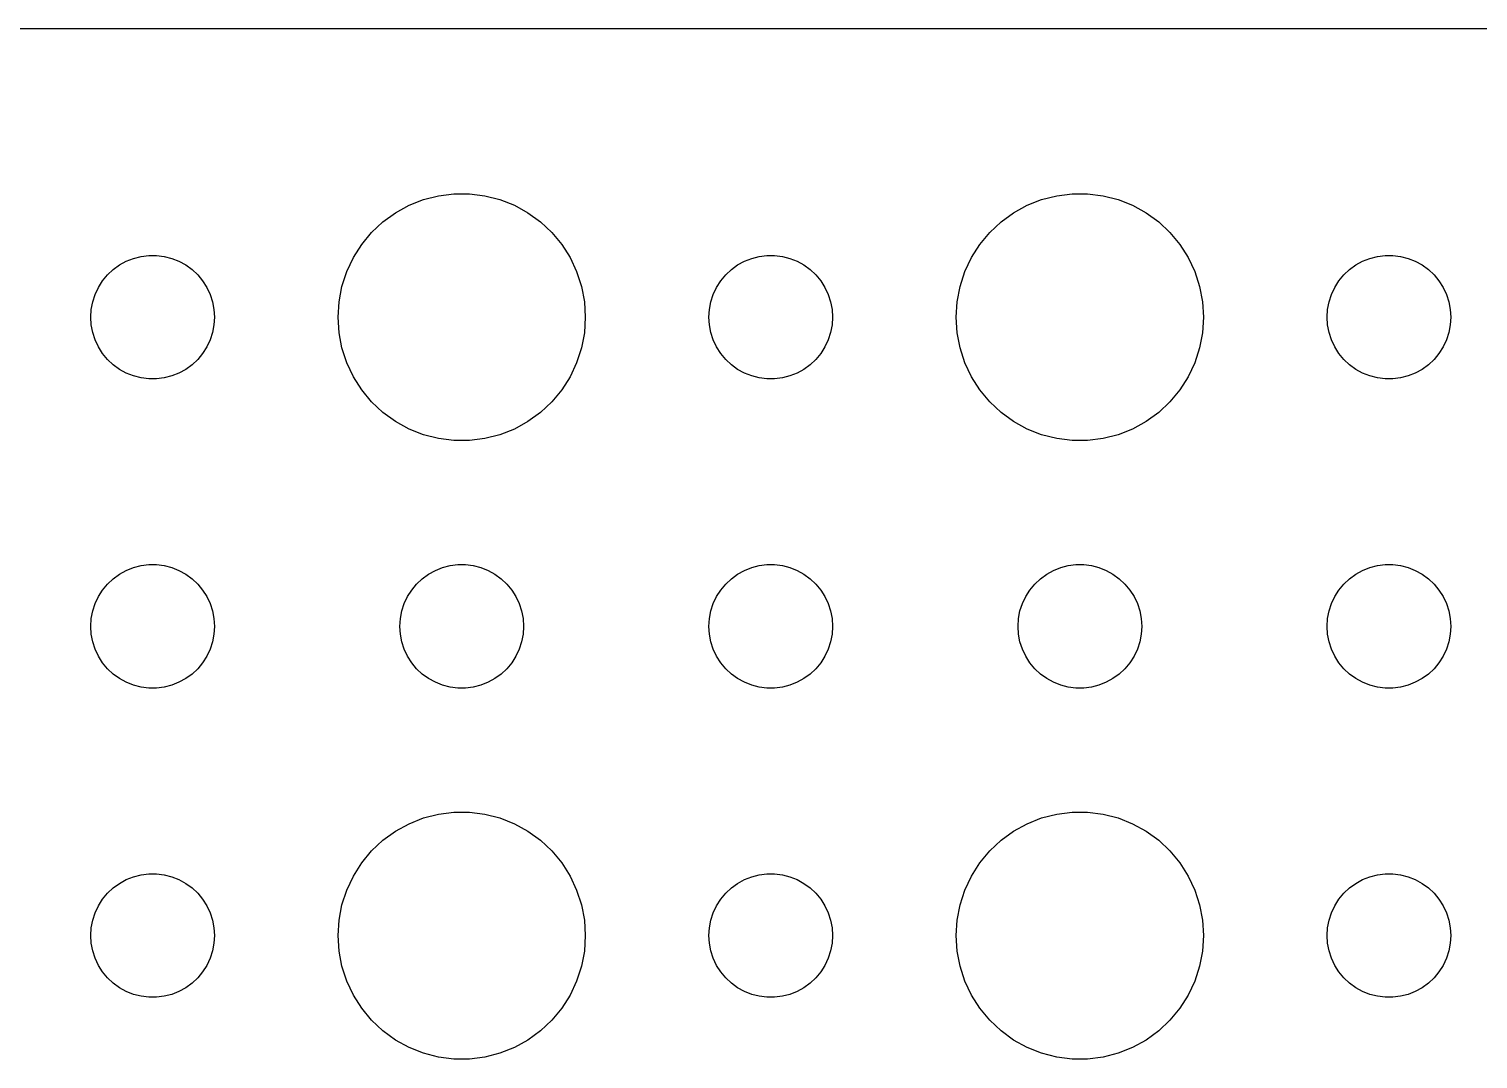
# Model space of a CAD drawing. Header units: metres. Extents: x -134 to 134, y 518 to 1078.
# Drawn here: x -3 to 32.16, y 939.01 to 963.99 of the extents above; entities that cross this region are included whole.
import ezdxf

# ---------------------------------------------------------------- set-up
doc = ezdxf.new("R2010")
doc.units = ezdxf.units.M

msp = doc.modelspace()

# ---------------------------------------------------------------- linework, layer by layer
for p, q in [((129.814, 963.99), (-129.814, 963.99)), ((6.57294, 959.853), (6.93785, 959.947)), ((6.93785, 959.947), (7.31161, 959.994)), ((7.31161, 959.994), (7.68837, 959.994)), ((7.68837, 959.994), (8.06213, 959.947)), ((8.06213, 959.947), (8.42705, 959.853)), ((21.5729, 959.853), (21.9379, 959.947)), ((21.9379, 959.947), (22.3116, 959.994)), ((22.3116, 959.994), (22.6884, 959.994)), ((22.6884, 959.994), (23.0621, 959.947)), ((23.0621, 959.947), (23.427, 959.853)), ((5.89252, 959.533), (6.22266, 959.714)), ((6.22266, 959.714), (6.57294, 959.853)), ((8.42705, 959.853), (8.77733, 959.714)), ((8.77733, 959.714), (9.10747, 959.533)), ((20.8925, 959.533), (21.2227, 959.714)), ((21.2227, 959.714), (21.5729, 959.853)), ((23.427, 959.853), (23.7773, 959.714)), ((23.7773, 959.714), (24.1075, 959.533)), ((5.31308, 959.054), (5.58772, 959.312)), ((5.58772, 959.312), (5.89252, 959.533)), ((9.10747, 959.533), (9.41226, 959.312)), ((9.41226, 959.312), (9.6869, 959.054)), ((20.3131, 959.054), (20.5877, 959.312)), ((20.5877, 959.312), (20.8925, 959.533)), ((24.1075, 959.533), (24.4123, 959.312)), ((24.4123, 959.312), (24.6869, 959.054)), ((5.07294, 958.763), (5.31308, 959.054)), ((9.6869, 959.054), (9.92705, 958.763)), ((20.0729, 958.763), (20.3131, 959.054)), ((24.6869, 959.054), (24.927, 958.763)), ((-0.28107, 958.473), (-0.09418, 958.497)), ((-0.09418, 958.497), (0.09418, 958.497)), ((0.09418, 958.497), (0.28107, 958.473)), ((4.87108, 958.445), (5.07294, 958.763)), ((9.92705, 958.763), (10.1289, 958.445)), ((14.7189, 958.473), (14.9058, 958.497)), ((14.9058, 958.497), (15.0942, 958.497)), ((15.0942, 958.497), (15.2811, 958.473)), ((19.8711, 958.445), (20.0729, 958.763)), ((24.927, 958.763), (25.1289, 958.445)), ((29.7189, 958.473), (29.9058, 958.497)), ((29.9058, 958.497), (30.0942, 958.497)), ((30.0942, 958.497), (30.2811, 958.473)), ((-1.09344, 958.027), (-0.95613, 958.156)), ((-0.95613, 958.156), (-0.80373, 958.266)), ((-0.80373, 958.266), (-0.63866, 958.357)), ((-0.63866, 958.357), (-0.46352, 958.427)), ((-0.46352, 958.427), (-0.28107, 958.473)), ((0.28107, 958.473), (0.46352, 958.427)), ((0.46352, 958.427), (0.63866, 958.357)), ((0.63866, 958.357), (0.80373, 958.266)), ((0.80373, 958.266), (0.95613, 958.156)), ((0.95613, 958.156), (1.09344, 958.027)), ((4.71066, 958.104), (4.87108, 958.445)), ((10.1289, 958.445), (10.2893, 958.104)), ((13.9065, 958.027), (14.0439, 958.156)), ((14.0439, 958.156), (14.1963, 958.266)), ((14.1963, 958.266), (14.3613, 958.357)), ((14.3613, 958.357), (14.5365, 958.427)), ((14.5365, 958.427), (14.7189, 958.473)), ((15.2811, 958.473), (15.4635, 958.427)), ((15.4635, 958.427), (15.6387, 958.357)), ((15.6387, 958.357), (15.8037, 958.266)), ((15.8037, 958.266), (15.9561, 958.156)), ((15.9561, 958.156), (16.0934, 958.027)), ((19.7107, 958.104), (19.8711, 958.445)), ((25.1289, 958.445), (25.2893, 958.104)), ((28.9065, 958.027), (29.0439, 958.156)), ((29.0439, 958.156), (29.1963, 958.266)), ((29.1963, 958.266), (29.3613, 958.357)), ((29.3613, 958.357), (29.5365, 958.427)), ((29.5365, 958.427), (29.7189, 958.473)), ((30.2811, 958.473), (30.4635, 958.427)), ((30.4635, 958.427), (30.6387, 958.357)), ((30.6387, 958.357), (30.8037, 958.266)), ((30.8037, 958.266), (30.9561, 958.156)), ((30.9561, 958.156), (31.0934, 958.027)), ((-1.31445, 957.723), (-1.21352, 957.882)), ((-1.21352, 957.882), (-1.09344, 958.027)), ((1.09344, 958.027), (1.21352, 957.882)), ((1.21352, 957.882), (1.31445, 957.723)), ((4.59424, 957.746), (4.71066, 958.104)), ((10.2893, 958.104), (10.4057, 957.746)), ((13.6855, 957.723), (13.7865, 957.882)), ((13.7865, 957.882), (13.9065, 958.027)), ((16.0934, 958.027), (16.2135, 957.882)), ((16.2135, 957.882), (16.3145, 957.723)), ((19.5942, 957.746), (19.7107, 958.104)), ((25.2893, 958.104), (25.4057, 957.746)), ((28.6855, 957.723), (28.7865, 957.882)), ((28.7865, 957.882), (28.9065, 958.027)), ((31.0934, 958.027), (31.2135, 957.882)), ((31.2135, 957.882), (31.3145, 957.723)), ((-1.45287, 957.373), (-1.39465, 957.552)), ((-1.39465, 957.552), (-1.31445, 957.723)), ((1.31445, 957.723), (1.39465, 957.552)), ((1.39465, 957.552), (1.45287, 957.373)), ((4.52365, 957.376), (4.59424, 957.746)), ((10.4057, 957.746), (10.4763, 957.376)), ((13.5471, 957.373), (13.6053, 957.552)), ((13.6053, 957.552), (13.6855, 957.723)), ((16.3145, 957.723), (16.3947, 957.552)), ((16.3947, 957.552), (16.4529, 957.373)), ((19.5237, 957.376), (19.5942, 957.746)), ((25.4057, 957.746), (25.4763, 957.376)), ((28.5471, 957.373), (28.6053, 957.552)), ((28.6053, 957.552), (28.6855, 957.723)), ((31.3145, 957.723), (31.3947, 957.552)), ((31.3947, 957.552), (31.4529, 957.373)), ((-1.5, 957), (-1.48816, 957.188)), ((-1.48816, 957.188), (-1.45287, 957.373)), ((1.45287, 957.373), (1.48816, 957.188)), ((1.48816, 957.188), (1.5, 957)), ((4.5, 957), (4.52365, 957.376)), ((10.4763, 957.376), (10.5, 957)), ((13.5, 957), (13.5118, 957.188)), ((13.5118, 957.188), (13.5471, 957.373)), ((16.4529, 957.373), (16.4882, 957.188)), ((16.4882, 957.188), (16.5, 957)), ((19.5, 957), (19.5237, 957.376)), ((25.4763, 957.376), (25.5, 957)), ((28.5, 957), (28.5118, 957.188)), ((28.5118, 957.188), (28.5471, 957.373)), ((31.4529, 957.373), (31.4882, 957.188)), ((31.4882, 957.188), (31.5, 957)), ((-1.48816, 956.812), (-1.5, 957)), ((-1.45287, 956.627), (-1.48816, 956.812)), ((1.48816, 956.812), (1.45287, 956.627)), ((1.5, 957), (1.48816, 956.812)), ((4.52365, 956.624), (4.5, 957)), ((10.5, 957), (10.4763, 956.624)), ((13.5118, 956.812), (13.5, 957)), ((13.5471, 956.627), (13.5118, 956.812)), ((16.4882, 956.812), (16.4529, 956.627)), ((16.5, 957), (16.4882, 956.812)), ((19.5237, 956.624), (19.5, 957)), ((25.5, 957), (25.4763, 956.624)), ((28.5118, 956.812), (28.5, 957)), ((28.5471, 956.627), (28.5118, 956.812)), ((31.4882, 956.812), (31.4529, 956.627)), ((31.5, 957), (31.4882, 956.812)), ((-1.39465, 956.448), (-1.45287, 956.627)), ((-1.31445, 956.277), (-1.39465, 956.448)), ((1.39465, 956.448), (1.31445, 956.277)), ((1.45287, 956.627), (1.39465, 956.448)), ((4.59424, 956.254), (4.52365, 956.624)), ((10.4763, 956.624), (10.4057, 956.254)), ((13.6053, 956.448), (13.5471, 956.627)), ((13.6855, 956.277), (13.6053, 956.448)), ((16.3947, 956.448), (16.3145, 956.277)), ((16.4529, 956.627), (16.3947, 956.448)), ((19.5942, 956.254), (19.5237, 956.624)), ((25.4763, 956.624), (25.4057, 956.254)), ((28.6053, 956.448), (28.5471, 956.627)), ((28.6855, 956.277), (28.6053, 956.448)), ((31.3947, 956.448), (31.3145, 956.277)), ((31.4529, 956.627), (31.3947, 956.448)), ((-1.21352, 956.118), (-1.31445, 956.277)), ((-1.09344, 955.973), (-1.21352, 956.118)), ((1.21352, 956.118), (1.09344, 955.973)), ((1.31445, 956.277), (1.21352, 956.118)), ((4.71066, 955.896), (4.59424, 956.254)), ((10.4057, 956.254), (10.2893, 955.896)), ((13.7865, 956.118), (13.6855, 956.277)), ((13.9065, 955.973), (13.7865, 956.118)), ((16.2135, 956.118), (16.0934, 955.973)), ((16.3145, 956.277), (16.2135, 956.118)), ((19.7107, 955.896), (19.5942, 956.254)), ((25.4057, 956.254), (25.2893, 955.896)), ((28.7865, 956.118), (28.6855, 956.277)), ((28.9065, 955.973), (28.7865, 956.118)), ((31.2135, 956.118), (31.0934, 955.973)), ((31.3145, 956.277), (31.2135, 956.118)), ((-0.95613, 955.844), (-1.09344, 955.973)), ((-0.80373, 955.734), (-0.95613, 955.844)), ((-0.63866, 955.643), (-0.80373, 955.734)), ((0.80373, 955.734), (0.63866, 955.643)), ((0.95613, 955.844), (0.80373, 955.734)), ((1.09344, 955.973), (0.95613, 955.844)), ((4.87108, 955.555), (4.71066, 955.896)), ((10.2893, 955.896), (10.1289, 955.555)), ((14.0439, 955.844), (13.9065, 955.973)), ((14.1963, 955.734), (14.0439, 955.844)), ((14.3613, 955.643), (14.1963, 955.734)), ((15.8037, 955.734), (15.6387, 955.643)), ((15.9561, 955.844), (15.8037, 955.734)), ((16.0934, 955.973), (15.9561, 955.844)), ((19.8711, 955.555), (19.7107, 955.896)), ((25.2893, 955.896), (25.1289, 955.555)), ((29.0439, 955.844), (28.9065, 955.973)), ((29.1963, 955.734), (29.0439, 955.844)), ((29.3613, 955.643), (29.1963, 955.734)), ((30.8037, 955.734), (30.6387, 955.643)), ((30.9561, 955.844), (30.8037, 955.734)), ((31.0934, 955.973), (30.9561, 955.844)), ((-0.46352, 955.573), (-0.63866, 955.643)), ((-0.28107, 955.527), (-0.46352, 955.573)), ((-0.09418, 955.503), (-0.28107, 955.527)), ((0.09418, 955.503), (-0.09418, 955.503)), ((0.28107, 955.527), (0.09418, 955.503)), ((0.46352, 955.573), (0.28107, 955.527)), ((0.63866, 955.643), (0.46352, 955.573)), ((5.07294, 955.237), (4.87108, 955.555)), ((10.1289, 955.555), (9.92705, 955.237)), ((14.5365, 955.573), (14.3613, 955.643)), ((14.7189, 955.527), (14.5365, 955.573)), ((14.9058, 955.503), (14.7189, 955.527)), ((15.0942, 955.503), (14.9058, 955.503)), ((15.2811, 955.527), (15.0942, 955.503)), ((15.4635, 955.573), (15.2811, 955.527)), ((15.6387, 955.643), (15.4635, 955.573)), ((20.0729, 955.237), (19.8711, 955.555)), ((25.1289, 955.555), (24.927, 955.237)), ((29.5365, 955.573), (29.3613, 955.643)), ((29.7189, 955.527), (29.5365, 955.573)), ((29.9058, 955.503), (29.7189, 955.527)), ((30.0942, 955.503), (29.9058, 955.503)), ((30.2811, 955.527), (30.0942, 955.503)), ((30.4635, 955.573), (30.2811, 955.527)), ((30.6387, 955.643), (30.4635, 955.573)), ((5.31308, 954.946), (5.07294, 955.237)), ((9.92705, 955.237), (9.6869, 954.946)), ((20.3131, 954.946), (20.0729, 955.237)), ((24.927, 955.237), (24.6869, 954.946)), ((5.58772, 954.688), (5.31308, 954.946)), ((5.89252, 954.467), (5.58772, 954.688)), ((9.41226, 954.688), (9.10747, 954.467)), ((9.6869, 954.946), (9.41226, 954.688)), ((20.5877, 954.688), (20.3131, 954.946)), ((20.8925, 954.467), (20.5877, 954.688)), ((24.4123, 954.688), (24.1075, 954.467)), ((24.6869, 954.946), (24.4123, 954.688)), ((6.22266, 954.286), (5.89252, 954.467)), ((6.57294, 954.147), (6.22266, 954.286)), ((8.77733, 954.286), (8.42705, 954.147)), ((9.10747, 954.467), (8.77733, 954.286)), ((21.2227, 954.286), (20.8925, 954.467)), ((21.5729, 954.147), (21.2227, 954.286)), ((23.7773, 954.286), (23.427, 954.147)), ((24.1075, 954.467), (23.7773, 954.286)), ((6.93785, 954.053), (6.57294, 954.147)), ((7.31161, 954.006), (6.93785, 954.053)), ((7.68837, 954.006), (7.31161, 954.006)), ((8.06213, 954.053), (7.68837, 954.006)), ((8.42705, 954.147), (8.06213, 954.053)), ((21.9379, 954.053), (21.5729, 954.147)), ((22.3116, 954.006), (21.9379, 954.053)), ((22.6884, 954.006), (22.3116, 954.006)), ((23.0621, 954.053), (22.6884, 954.006)), ((23.427, 954.147), (23.0621, 954.053)), ((-0.95613, 950.656), (-0.80373, 950.766)), ((-0.80373, 950.766), (-0.63866, 950.857)), ((-0.63866, 950.857), (-0.46352, 950.927)), ((-0.46352, 950.927), (-0.28107, 950.973)), ((-0.28107, 950.973), (-0.09418, 950.997)), ((-0.09418, 950.997), (0.09418, 950.997)), ((0.09418, 950.997), (0.28107, 950.973)), ((0.28107, 950.973), (0.46352, 950.927)), ((0.46352, 950.927), (0.63866, 950.857)), ((0.63866, 950.857), (0.80373, 950.766)), ((0.80373, 950.766), (0.95613, 950.656)), ((6.54385, 950.656), (6.69626, 950.766)), ((6.69626, 950.766), (6.86133, 950.857)), ((6.86133, 950.857), (7.03647, 950.927)), ((7.03647, 950.927), (7.21892, 950.973)), ((7.21892, 950.973), (7.40581, 950.997)), ((7.40581, 950.997), (7.59418, 950.997)), ((7.59418, 950.997), (7.78107, 950.973)), ((7.78107, 950.973), (7.96352, 950.927)), ((7.96352, 950.927), (8.13866, 950.857)), ((8.13866, 950.857), (8.30373, 950.766)), ((8.30373, 950.766), (8.45613, 950.656)), ((14.0439, 950.656), (14.1963, 950.766)), ((14.1963, 950.766), (14.3613, 950.857)), ((14.3613, 950.857), (14.5365, 950.927)), ((14.5365, 950.927), (14.7189, 950.973)), ((14.7189, 950.973), (14.9058, 950.997)), ((14.9058, 950.997), (15.0942, 950.997)), ((15.0942, 950.997), (15.2811, 950.973)), ((15.2811, 950.973), (15.4635, 950.927)), ((15.4635, 950.927), (15.6387, 950.857)), ((15.6387, 950.857), (15.8037, 950.766)), ((15.8037, 950.766), (15.9561, 950.656)), ((21.5439, 950.656), (21.6963, 950.766)), ((21.6963, 950.766), (21.8613, 950.857)), ((21.8613, 950.857), (22.0365, 950.927)), ((22.0365, 950.927), (22.2189, 950.973)), ((22.2189, 950.973), (22.4058, 950.997)), ((22.4058, 950.997), (22.5942, 950.997)), ((22.5942, 950.997), (22.7811, 950.973)), ((22.7811, 950.973), (22.9635, 950.927)), ((22.9635, 950.927), (23.1387, 950.857)), ((23.1387, 950.857), (23.3037, 950.766)), ((23.3037, 950.766), (23.4561, 950.656)), ((29.0439, 950.656), (29.1963, 950.766)), ((29.1963, 950.766), (29.3613, 950.857)), ((29.3613, 950.857), (29.5365, 950.927)), ((29.5365, 950.927), (29.7189, 950.973)), ((29.7189, 950.973), (29.9058, 950.997)), ((29.9058, 950.997), (30.0942, 950.997)), ((30.0942, 950.997), (30.2811, 950.973)), ((30.2811, 950.973), (30.4635, 950.927)), ((30.4635, 950.927), (30.6387, 950.857)), ((30.6387, 950.857), (30.8037, 950.766)), ((30.8037, 950.766), (30.9561, 950.656)), ((-1.21352, 950.382), (-1.09344, 950.527)), ((-1.09344, 950.527), (-0.95613, 950.656)), ((0.95613, 950.656), (1.09344, 950.527)), ((1.09344, 950.527), (1.21352, 950.382)), ((6.28647, 950.382), (6.40654, 950.527)), ((6.40654, 950.527), (6.54385, 950.656)), ((8.45613, 950.656), (8.59344, 950.527)), ((8.59344, 950.527), (8.71352, 950.382)), ((13.7865, 950.382), (13.9065, 950.527)), ((13.9065, 950.527), (14.0439, 950.656)), ((15.9561, 950.656), (16.0934, 950.527)), ((16.0934, 950.527), (16.2135, 950.382)), ((21.2865, 950.382), (21.4065, 950.527)), ((21.4065, 950.527), (21.5439, 950.656)), ((23.4561, 950.656), (23.5934, 950.527)), ((23.5934, 950.527), (23.7135, 950.382)), ((28.7865, 950.382), (28.9065, 950.527)), ((28.9065, 950.527), (29.0439, 950.656)), ((30.9561, 950.656), (31.0934, 950.527)), ((31.0934, 950.527), (31.2135, 950.382)), ((-1.39465, 950.052), (-1.31445, 950.223)), ((-1.31445, 950.223), (-1.21352, 950.382)), ((1.21352, 950.382), (1.31445, 950.223)), ((1.31445, 950.223), (1.39465, 950.052)), ((6.10533, 950.052), (6.18553, 950.223)), ((6.18553, 950.223), (6.28647, 950.382)), ((8.71352, 950.382), (8.81445, 950.223)), ((8.81445, 950.223), (8.89465, 950.052)), ((13.6053, 950.052), (13.6855, 950.223)), ((13.6855, 950.223), (13.7865, 950.382)), ((16.2135, 950.382), (16.3145, 950.223)), ((16.3145, 950.223), (16.3947, 950.052)), ((21.1053, 950.052), (21.1855, 950.223)), ((21.1855, 950.223), (21.2865, 950.382)), ((23.7135, 950.382), (23.8145, 950.223)), ((23.8145, 950.223), (23.8947, 950.052)), ((28.6053, 950.052), (28.6855, 950.223)), ((28.6855, 950.223), (28.7865, 950.382)), ((31.2135, 950.382), (31.3145, 950.223)), ((31.3145, 950.223), (31.3947, 950.052)), ((-1.48816, 949.688), (-1.45287, 949.873)), ((-1.45287, 949.873), (-1.39465, 950.052)), ((1.39465, 950.052), (1.45287, 949.873)), ((1.45287, 949.873), (1.48816, 949.688)), ((6.01183, 949.688), (6.04712, 949.873)), ((6.04712, 949.873), (6.10533, 950.052)), ((8.89465, 950.052), (8.95287, 949.873)), ((8.95287, 949.873), (8.98816, 949.688)), ((13.5118, 949.688), (13.5471, 949.873)), ((13.5471, 949.873), (13.6053, 950.052)), ((16.3947, 950.052), (16.4529, 949.873)), ((16.4529, 949.873), (16.4882, 949.688)), ((21.0118, 949.688), (21.0471, 949.873)), ((21.0471, 949.873), (21.1053, 950.052)), ((23.8947, 950.052), (23.9529, 949.873)), ((23.9529, 949.873), (23.9882, 949.688)), ((28.5118, 949.688), (28.5471, 949.873)), ((28.5471, 949.873), (28.6053, 950.052)), ((31.3947, 950.052), (31.4529, 949.873)), ((31.4529, 949.873), (31.4882, 949.688)), ((-1.5, 949.5), (-1.48816, 949.688)), ((-1.48816, 949.312), (-1.5, 949.5)), ((1.48816, 949.688), (1.5, 949.5)), ((1.5, 949.5), (1.48816, 949.312)), ((6, 949.5), (6.01183, 949.688)), ((6.01183, 949.312), (6, 949.5)), ((8.98816, 949.688), (9, 949.5)), ((9, 949.5), (8.98816, 949.312)), ((13.5, 949.5), (13.5118, 949.688)), ((13.5118, 949.312), (13.5, 949.5)), ((16.4882, 949.688), (16.5, 949.5)), ((16.5, 949.5), (16.4882, 949.312)), ((21, 949.5), (21.0118, 949.688)), ((21.0118, 949.312), (21, 949.5)), ((23.9882, 949.688), (24, 949.5)), ((24, 949.5), (23.9882, 949.312)), ((28.5, 949.5), (28.5118, 949.688)), ((28.5118, 949.312), (28.5, 949.5)), ((31.4882, 949.688), (31.5, 949.5)), ((31.5, 949.5), (31.4882, 949.312)), ((-1.45287, 949.127), (-1.48816, 949.312)), ((-1.39465, 948.948), (-1.45287, 949.127)), ((1.45287, 949.127), (1.39465, 948.948)), ((1.48816, 949.312), (1.45287, 949.127)), ((6.04712, 949.127), (6.01183, 949.312)), ((6.10533, 948.948), (6.04712, 949.127)), ((8.95287, 949.127), (8.89465, 948.948)), ((8.98816, 949.312), (8.95287, 949.127)), ((13.5471, 949.127), (13.5118, 949.312)), ((13.6053, 948.948), (13.5471, 949.127)), ((16.4529, 949.127), (16.3947, 948.948)), ((16.4882, 949.312), (16.4529, 949.127)), ((21.0471, 949.127), (21.0118, 949.312)), ((21.1053, 948.948), (21.0471, 949.127)), ((23.9529, 949.127), (23.8947, 948.948)), ((23.9882, 949.312), (23.9529, 949.127)), ((28.5471, 949.127), (28.5118, 949.312)), ((28.6053, 948.948), (28.5471, 949.127)), ((31.4529, 949.127), (31.3947, 948.948)), ((31.4882, 949.312), (31.4529, 949.127)), ((-1.31445, 948.777), (-1.39465, 948.948)), ((-1.21352, 948.618), (-1.31445, 948.777)), ((1.31445, 948.777), (1.21352, 948.618)), ((1.39465, 948.948), (1.31445, 948.777)), ((6.18553, 948.777), (6.10533, 948.948)), ((6.28647, 948.618), (6.18553, 948.777)), ((8.81445, 948.777), (8.71352, 948.618)), ((8.89465, 948.948), (8.81445, 948.777)), ((13.6855, 948.777), (13.6053, 948.948)), ((13.7865, 948.618), (13.6855, 948.777)), ((16.3145, 948.777), (16.2135, 948.618)), ((16.3947, 948.948), (16.3145, 948.777)), ((21.1855, 948.777), (21.1053, 948.948)), ((21.2865, 948.618), (21.1855, 948.777)), ((23.8145, 948.777), (23.7135, 948.618)), ((23.8947, 948.948), (23.8145, 948.777)), ((28.6855, 948.777), (28.6053, 948.948)), ((28.7865, 948.618), (28.6855, 948.777)), ((31.3145, 948.777), (31.2135, 948.618)), ((31.3947, 948.948), (31.3145, 948.777)), ((-1.09344, 948.473), (-1.21352, 948.618)), ((-0.95613, 948.344), (-1.09344, 948.473)), ((-0.80373, 948.234), (-0.95613, 948.344)), ((0.95613, 948.344), (0.80373, 948.234)), ((1.09344, 948.473), (0.95613, 948.344)), ((1.21352, 948.618), (1.09344, 948.473)), ((6.40654, 948.473), (6.28647, 948.618)), ((6.54385, 948.344), (6.40654, 948.473)), ((6.69626, 948.234), (6.54385, 948.344)), ((8.45613, 948.344), (8.30373, 948.234)), ((8.59344, 948.473), (8.45613, 948.344)), ((8.71352, 948.618), (8.59344, 948.473)), ((13.9065, 948.473), (13.7865, 948.618)), ((14.0439, 948.344), (13.9065, 948.473)), ((14.1963, 948.234), (14.0439, 948.344)), ((15.9561, 948.344), (15.8037, 948.234)), ((16.0934, 948.473), (15.9561, 948.344)), ((16.2135, 948.618), (16.0934, 948.473)), ((21.4065, 948.473), (21.2865, 948.618)), ((21.5439, 948.344), (21.4065, 948.473)), ((21.6963, 948.234), (21.5439, 948.344)), ((23.4561, 948.344), (23.3037, 948.234)), ((23.5934, 948.473), (23.4561, 948.344)), ((23.7135, 948.618), (23.5934, 948.473)), ((28.9065, 948.473), (28.7865, 948.618)), ((29.0439, 948.344), (28.9065, 948.473)), ((29.1963, 948.234), (29.0439, 948.344)), ((30.9561, 948.344), (30.8037, 948.234)), ((31.0934, 948.473), (30.9561, 948.344)), ((31.2135, 948.618), (31.0934, 948.473)), ((-0.63866, 948.143), (-0.80373, 948.234)), ((-0.46352, 948.073), (-0.63866, 948.143)), ((-0.28107, 948.027), (-0.46352, 948.073)), ((-0.09418, 948.003), (-0.28107, 948.027)), ((0.09418, 948.003), (-0.09418, 948.003)), ((0.28107, 948.027), (0.09418, 948.003)), ((0.46352, 948.073), (0.28107, 948.027)), ((0.63866, 948.143), (0.46352, 948.073)), ((0.80373, 948.234), (0.63866, 948.143)), ((6.86133, 948.143), (6.69626, 948.234)), ((7.03647, 948.073), (6.86133, 948.143)), ((7.21892, 948.027), (7.03647, 948.073)), ((7.40581, 948.003), (7.21892, 948.027)), ((7.59418, 948.003), (7.40581, 948.003)), ((7.78107, 948.027), (7.59418, 948.003)), ((7.96352, 948.073), (7.78107, 948.027)), ((8.13866, 948.143), (7.96352, 948.073)), ((8.30373, 948.234), (8.13866, 948.143)), ((14.3613, 948.143), (14.1963, 948.234)), ((14.5365, 948.073), (14.3613, 948.143)), ((14.7189, 948.027), (14.5365, 948.073)), ((14.9058, 948.003), (14.7189, 948.027)), ((15.0942, 948.003), (14.9058, 948.003)), ((15.2811, 948.027), (15.0942, 948.003)), ((15.4635, 948.073), (15.2811, 948.027)), ((15.6387, 948.143), (15.4635, 948.073)), ((15.8037, 948.234), (15.6387, 948.143)), ((21.8613, 948.143), (21.6963, 948.234)), ((22.0365, 948.073), (21.8613, 948.143)), ((22.2189, 948.027), (22.0365, 948.073)), ((22.4058, 948.003), (22.2189, 948.027)), ((22.5942, 948.003), (22.4058, 948.003)), ((22.7811, 948.027), (22.5942, 948.003)), ((22.9635, 948.073), (22.7811, 948.027)), ((23.1387, 948.143), (22.9635, 948.073)), ((23.3037, 948.234), (23.1387, 948.143)), ((29.3613, 948.143), (29.1963, 948.234)), ((29.5365, 948.073), (29.3613, 948.143)), ((29.7189, 948.027), (29.5365, 948.073)), ((29.9058, 948.003), (29.7189, 948.027)), ((30.0942, 948.003), (29.9058, 948.003)), ((30.2811, 948.027), (30.0942, 948.003)), ((30.4635, 948.073), (30.2811, 948.027)), ((30.6387, 948.143), (30.4635, 948.073)), ((30.8037, 948.234), (30.6387, 948.143)), ((6.22266, 944.714), (6.57294, 944.853)), ((6.57294, 944.853), (6.93785, 944.947)), ((6.93785, 944.947), (7.31161, 944.994)), ((7.31161, 944.994), (7.68837, 944.994)), ((7.68837, 944.994), (8.06213, 944.947)), ((8.06213, 944.947), (8.42705, 944.853)), ((8.42705, 944.853), (8.77733, 944.714)), ((21.2227, 944.714), (21.5729, 944.853)), ((21.5729, 944.853), (21.9379, 944.947)), ((21.9379, 944.947), (22.3116, 944.994)), ((22.3116, 944.994), (22.6884, 944.994)), ((22.6884, 944.994), (23.0621, 944.947)), ((23.0621, 944.947), (23.427, 944.853)), ((23.427, 944.853), (23.7773, 944.714)), ((5.58772, 944.312), (5.89252, 944.533)), ((5.89252, 944.533), (6.22266, 944.714)), ((8.77733, 944.714), (9.10747, 944.533)), ((9.10747, 944.533), (9.41226, 944.312)), ((20.5877, 944.312), (20.8925, 944.533)), ((20.8925, 944.533), (21.2227, 944.714)), ((23.7773, 944.714), (24.1075, 944.533)), ((24.1075, 944.533), (24.4123, 944.312)), ((5.31308, 944.054), (5.58772, 944.312)), ((9.41226, 944.312), (9.6869, 944.054)), ((20.3131, 944.054), (20.5877, 944.312)), ((24.4123, 944.312), (24.6869, 944.054)), ((4.87108, 943.445), (5.07294, 943.763)), ((5.07294, 943.763), (5.31308, 944.054)), ((9.6869, 944.054), (9.92705, 943.763)), ((9.92705, 943.763), (10.1289, 943.445)), ((19.8711, 943.445), (20.0729, 943.763)), ((20.0729, 943.763), (20.3131, 944.054)), ((24.6869, 944.054), (24.927, 943.763)), ((24.927, 943.763), (25.1289, 943.445)), ((-0.63866, 943.357), (-0.46352, 943.427)), ((-0.46352, 943.427), (-0.28107, 943.473)), ((-0.28107, 943.473), (-0.09418, 943.497)), ((-0.09418, 943.497), (0.09418, 943.497)), ((0.09418, 943.497), (0.28107, 943.473)), ((0.28107, 943.473), (0.46352, 943.427)), ((0.46352, 943.427), (0.63866, 943.357)), ((4.71066, 943.104), (4.87108, 943.445)), ((10.1289, 943.445), (10.2893, 943.104)), ((14.3613, 943.357), (14.5365, 943.427)), ((14.5365, 943.427), (14.7189, 943.473)), ((14.7189, 943.473), (14.9058, 943.497)), ((14.9058, 943.497), (15.0942, 943.497)), ((15.0942, 943.497), (15.2811, 943.473)), ((15.2811, 943.473), (15.4635, 943.427)), ((15.4635, 943.427), (15.6387, 943.357)), ((19.7107, 943.104), (19.8711, 943.445)), ((25.1289, 943.445), (25.2893, 943.104)), ((29.3613, 943.357), (29.5365, 943.427)), ((29.5365, 943.427), (29.7189, 943.473)), ((29.7189, 943.473), (29.9058, 943.497)), ((29.9058, 943.497), (30.0942, 943.497)), ((30.0942, 943.497), (30.2811, 943.473)), ((30.2811, 943.473), (30.4635, 943.427)), ((30.4635, 943.427), (30.6387, 943.357)), ((-1.21352, 942.882), (-1.09344, 943.027)), ((-1.09344, 943.027), (-0.95613, 943.156)), ((-0.95613, 943.156), (-0.80373, 943.266)), ((-0.80373, 943.266), (-0.63866, 943.357)), ((0.63866, 943.357), (0.80373, 943.266)), ((0.80373, 943.266), (0.95613, 943.156)), ((0.95613, 943.156), (1.09344, 943.027)), ((1.09344, 943.027), (1.21352, 942.882)), ((4.59424, 942.746), (4.71066, 943.104)), ((10.2893, 943.104), (10.4057, 942.746)), ((13.7865, 942.882), (13.9065, 943.027)), ((13.9065, 943.027), (14.0439, 943.156)), ((14.0439, 943.156), (14.1963, 943.266)), ((14.1963, 943.266), (14.3613, 943.357)), ((15.6387, 943.357), (15.8037, 943.266)), ((15.8037, 943.266), (15.9561, 943.156)), ((15.9561, 943.156), (16.0934, 943.027)), ((16.0934, 943.027), (16.2135, 942.882)), ((19.5942, 942.746), (19.7107, 943.104)), ((25.2893, 943.104), (25.4057, 942.746)), ((28.7865, 942.882), (28.9065, 943.027)), ((28.9065, 943.027), (29.0439, 943.156)), ((29.0439, 943.156), (29.1963, 943.266)), ((29.1963, 943.266), (29.3613, 943.357)), ((30.6387, 943.357), (30.8037, 943.266)), ((30.8037, 943.266), (30.9561, 943.156)), ((30.9561, 943.156), (31.0934, 943.027)), ((31.0934, 943.027), (31.2135, 942.882)), ((-1.39465, 942.552), (-1.31445, 942.723)), ((-1.31445, 942.723), (-1.21352, 942.882)), ((1.21352, 942.882), (1.31445, 942.723)), ((1.31445, 942.723), (1.39465, 942.552)), ((4.52365, 942.376), (4.59424, 942.746)), ((10.4057, 942.746), (10.4763, 942.376)), ((13.6053, 942.552), (13.6855, 942.723)), ((13.6855, 942.723), (13.7865, 942.882)), ((16.2135, 942.882), (16.3145, 942.723)), ((16.3145, 942.723), (16.3947, 942.552)), ((19.5237, 942.376), (19.5942, 942.746)), ((25.4057, 942.746), (25.4763, 942.376)), ((28.6053, 942.552), (28.6855, 942.723)), ((28.6855, 942.723), (28.7865, 942.882)), ((31.2135, 942.882), (31.3145, 942.723)), ((31.3145, 942.723), (31.3947, 942.552)), ((-1.48816, 942.188), (-1.45287, 942.373)), ((-1.45287, 942.373), (-1.39465, 942.552)), ((1.39465, 942.552), (1.45287, 942.373)), ((1.45287, 942.373), (1.48816, 942.188)), ((4.5, 942), (4.52365, 942.376)), ((10.4763, 942.376), (10.5, 942)), ((13.5118, 942.188), (13.5471, 942.373)), ((13.5471, 942.373), (13.6053, 942.552)), ((16.3947, 942.552), (16.4529, 942.373)), ((16.4529, 942.373), (16.4882, 942.188)), ((19.5, 942), (19.5237, 942.376)), ((25.4763, 942.376), (25.5, 942)), ((28.5118, 942.188), (28.5471, 942.373)), ((28.5471, 942.373), (28.6053, 942.552)), ((31.3947, 942.552), (31.4529, 942.373)), ((31.4529, 942.373), (31.4882, 942.188)), ((-1.5, 942), (-1.48816, 942.188)), ((-1.48816, 941.812), (-1.5, 942)), ((1.48816, 942.188), (1.5, 942)), ((1.5, 942), (1.48816, 941.812)), ((4.52365, 941.624), (4.5, 942)), ((10.5, 942), (10.4763, 941.624)), ((13.5, 942), (13.5118, 942.188)), ((13.5118, 941.812), (13.5, 942)), ((16.4882, 942.188), (16.5, 942)), ((16.5, 942), (16.4882, 941.812)), ((19.5237, 941.624), (19.5, 942)), ((25.5, 942), (25.4763, 941.624)), ((28.5, 942), (28.5118, 942.188)), ((28.5118, 941.812), (28.5, 942)), ((31.4882, 942.188), (31.5, 942)), ((31.5, 942), (31.4882, 941.812)), ((-1.45287, 941.627), (-1.48816, 941.812)), ((-1.39465, 941.448), (-1.45287, 941.627)), ((1.45287, 941.627), (1.39465, 941.448)), ((1.48816, 941.812), (1.45287, 941.627)), ((4.59424, 941.254), (4.52365, 941.624)), ((10.4763, 941.624), (10.4057, 941.254)), ((13.5471, 941.627), (13.5118, 941.812)), ((13.6053, 941.448), (13.5471, 941.627)), ((16.4529, 941.627), (16.3947, 941.448)), ((16.4882, 941.812), (16.4529, 941.627)), ((19.5942, 941.254), (19.5237, 941.624)), ((25.4763, 941.624), (25.4057, 941.254)), ((28.5471, 941.627), (28.5118, 941.812)), ((28.6053, 941.448), (28.5471, 941.627)), ((31.4529, 941.627), (31.3947, 941.448)), ((31.4882, 941.812), (31.4529, 941.627)), ((-1.31445, 941.277), (-1.39465, 941.448)), ((-1.21352, 941.118), (-1.31445, 941.277)), ((1.31445, 941.277), (1.21352, 941.118)), ((1.39465, 941.448), (1.31445, 941.277)), ((13.6855, 941.277), (13.6053, 941.448)), ((13.7865, 941.118), (13.6855, 941.277)), ((16.3145, 941.277), (16.2135, 941.118)), ((16.3947, 941.448), (16.3145, 941.277)), ((28.6855, 941.277), (28.6053, 941.448)), ((28.7865, 941.118), (28.6855, 941.277)), ((31.3145, 941.277), (31.2135, 941.118)), ((31.3947, 941.448), (31.3145, 941.277)), ((-1.09344, 940.973), (-1.21352, 941.118)), ((-0.95613, 940.844), (-1.09344, 940.973)), ((1.09344, 940.973), (0.95613, 940.844)), ((1.21352, 941.118), (1.09344, 940.973)), ((4.71066, 940.896), (4.59424, 941.254)), ((10.4057, 941.254), (10.2893, 940.896)), ((13.9065, 940.973), (13.7865, 941.118)), ((14.0439, 940.844), (13.9065, 940.973)), ((16.0934, 940.973), (15.9561, 940.844)), ((16.2135, 941.118), (16.0934, 940.973)), ((19.7107, 940.896), (19.5942, 941.254)), ((25.4057, 941.254), (25.2893, 940.896)), ((28.9065, 940.973), (28.7865, 941.118)), ((29.0439, 940.844), (28.9065, 940.973)), ((31.0934, 940.973), (30.9561, 940.844)), ((31.2135, 941.118), (31.0934, 940.973)), ((-0.80373, 940.734), (-0.95613, 940.844)), ((-0.63866, 940.643), (-0.80373, 940.734)), ((-0.46352, 940.573), (-0.63866, 940.643)), ((-0.28107, 940.527), (-0.46352, 940.573)), ((0.46352, 940.573), (0.28107, 940.527)), ((0.63866, 940.643), (0.46352, 940.573)), ((0.80373, 940.734), (0.63866, 940.643)), ((0.95613, 940.844), (0.80373, 940.734)), ((4.87108, 940.555), (4.71066, 940.896)), ((10.2893, 940.896), (10.1289, 940.555)), ((14.1963, 940.734), (14.0439, 940.844)), ((14.3613, 940.643), (14.1963, 940.734)), ((14.5365, 940.573), (14.3613, 940.643)), ((14.7189, 940.527), (14.5365, 940.573)), ((15.4635, 940.573), (15.2811, 940.527)), ((15.6387, 940.643), (15.4635, 940.573)), ((15.8037, 940.734), (15.6387, 940.643)), ((15.9561, 940.844), (15.8037, 940.734)), ((19.8711, 940.555), (19.7107, 940.896)), ((25.2893, 940.896), (25.1289, 940.555)), ((29.1963, 940.734), (29.0439, 940.844)), ((29.3613, 940.643), (29.1963, 940.734)), ((29.5365, 940.573), (29.3613, 940.643)), ((29.7189, 940.527), (29.5365, 940.573)), ((30.4635, 940.573), (30.2811, 940.527)), ((30.6387, 940.643), (30.4635, 940.573)), ((30.8037, 940.734), (30.6387, 940.643)), ((30.9561, 940.844), (30.8037, 940.734)), ((-0.09418, 940.503), (-0.28107, 940.527)), ((0.09418, 940.503), (-0.09418, 940.503)), ((0.28107, 940.527), (0.09418, 940.503)), ((5.07294, 940.237), (4.87108, 940.555)), ((5.31308, 939.946), (5.07294, 940.237)), ((9.92705, 940.237), (9.6869, 939.946)), ((10.1289, 940.555), (9.92705, 940.237)), ((14.9058, 940.503), (14.7189, 940.527)), ((15.0942, 940.503), (14.9058, 940.503)), ((15.2811, 940.527), (15.0942, 940.503)), ((20.0729, 940.237), (19.8711, 940.555)), ((20.3131, 939.946), (20.0729, 940.237)), ((24.927, 940.237), (24.6869, 939.946)), ((25.1289, 940.555), (24.927, 940.237)), ((29.9058, 940.503), (29.7189, 940.527)), ((30.0942, 940.503), (29.9058, 940.503)), ((30.2811, 940.527), (30.0942, 940.503)), ((5.58772, 939.688), (5.31308, 939.946)), ((9.6869, 939.946), (9.41226, 939.688)), ((20.5877, 939.688), (20.3131, 939.946)), ((24.6869, 939.946), (24.4123, 939.688)), ((5.89252, 939.467), (5.58772, 939.688)), ((9.41226, 939.688), (9.10747, 939.467)), ((20.8925, 939.467), (20.5877, 939.688)), ((24.4123, 939.688), (24.1075, 939.467)), ((6.22266, 939.286), (5.89252, 939.467)), ((6.57294, 939.147), (6.22266, 939.286)), ((8.77733, 939.286), (8.42705, 939.147)), ((9.10747, 939.467), (8.77733, 939.286)), ((21.2227, 939.286), (20.8925, 939.467)), ((21.5729, 939.147), (21.2227, 939.286)), ((23.7773, 939.286), (23.427, 939.147)), ((24.1075, 939.467), (23.7773, 939.286)), ((6.93785, 939.053), (6.57294, 939.147)), ((7.31161, 939.006), (6.93785, 939.053)), ((7.68837, 939.006), (7.31161, 939.006)), ((8.06213, 939.053), (7.68837, 939.006)), ((8.42705, 939.147), (8.06213, 939.053)), ((21.9379, 939.053), (21.5729, 939.147)), ((22.3116, 939.006), (21.9379, 939.053)), ((22.6884, 939.006), (22.3116, 939.006)), ((23.0621, 939.053), (22.6884, 939.006)), ((23.427, 939.147), (23.0621, 939.053))]:
    msp.add_line(p, q)

doc.saveas('drawing.dxf')
